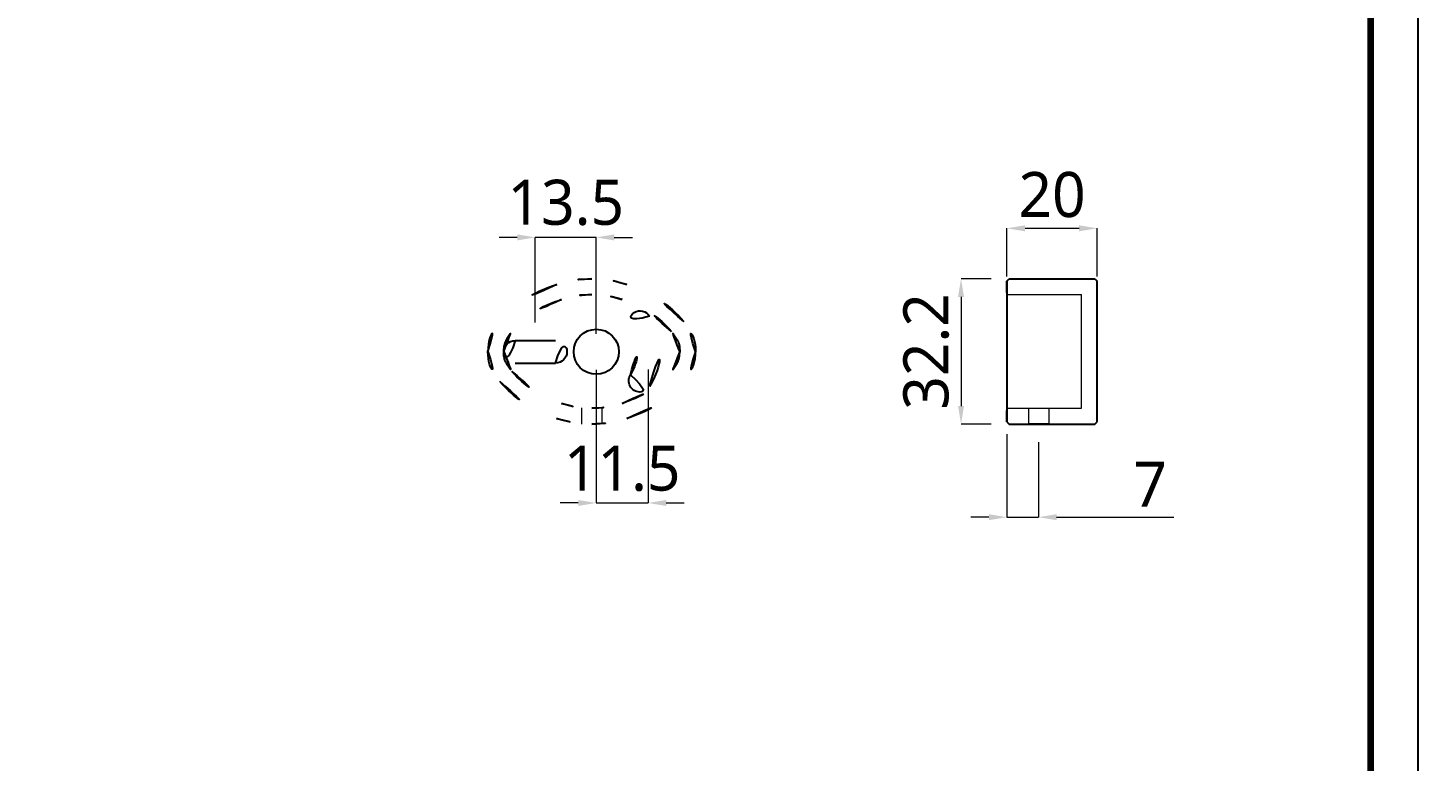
# Model space of a CAD drawing. Extents: x 16296677952 to 16296679688, y -37409618576 to -37409617304.
# Drawn here: x 16296679006.1 to 16296679314.3, y -37409618227.3 to -37409618064.6 of the extents above; entities that cross this region are included whole.
import ezdxf

# ---------------------------------------------------------------- set-up
doc = ezdxf.new("R2010")
doc.units = 0
doc.header["$LTSCALE"] = 10
doc.header["$MEASUREMENT"] = 0
doc.header["$PDMODE"] = 3
doc.header["$PDSIZE"] = -10
doc.linetypes.add('HIDDEN2', pattern=[4.7625, 3.175, -1.5875])
doc.layers.get('0').update_dxf_attribs({"linetype": 'CONTINUOUS'})
doc.layers.get('DEFPOINTS').update_dxf_attribs({"linetype": 'CONTINUOUS'})
doc.layers.add('Default', color=7, linetype='CONTINUOUS')
doc.styles.add('Daelim Dimension', font='')
doc.styles.get('Daelim Dimension').set_extended_font_data('NanumGothic')
doc.dimstyles.new('DEFAULT', dxfattribs={"dimscale": 2, "dimtxt": 2, "dimasz": 2, "dimexe": 0, "dimexo": 2, "dimgap": 1, "dimtad": 1, "dimdec": 1, "dimzin": 9, "dimdsep": 46, "dimtxsty": 'Daelim Dimension', "dimcen": 0.5, "dimclrd": 252, "dimclre": 252, "dimclrt": 3, "dimadec": 1, "dimazin": 0, "dimtfac": 1, "dimtdec": 1, "dimtix": 1, "dimtmove": 0, "dimatfit": 3, "dimfxl": 1, "dimtolj": 1, "dimtzin": 1, "dimlwd": 9, "dimlwe": 9, "dimarcsym": 0})

# ---------------------------------------------------------------- blocks, each defined once
blk = doc.blocks.new('*D44')
at = {"layer": 'Default', "color": 5, "lineweight": 9, "transparency": 16777216}
for p, q in [((16296679223.16058, -37409618119.809471), (16296679223.16058, -37409618109.10479)), ((16296679227.16058, -37409618109.10479), (16296679239.16058, -37409618109.10479)), ((16296679243.16058, -37409618119.809471), (16296679243.16058, -37409618109.10479))]:
    blk.add_line(p, q, dxfattribs=at)
at = {"layer": 'Default', "color": 5, "transparency": 16777216}
for points in [[(16296679227.16058, -37409618108.438133), (16296679227.16058, -37409618109.771446), (16296679223.16058, -37409618109.10479)], [(16296679239.16058, -37409618108.438133), (16296679239.16058, -37409618109.771446), (16296679243.16058, -37409618109.10479)]]:
    blk.add_solid(points, dxfattribs=at)
at = {"layer": 'DEFPOINTS', "color": 0, "transparency": 16777216}
for p in [(16296679243.16058, -37409618109.10479), (16296679223.16058, -37409618123.809471), (16296679243.16058, -37409618123.809471)]:
    blk.add_point(p, dxfattribs=at)
at = {"layer": 'Default', "color": 7, "transparency": 16777216, "insert": (16296679233.16058, -37409618101.682747), "char_height": 10, "attachment_point": 5, "style": 'Daelim Dimension'}
blk.add_mtext('\\A1;20', dxfattribs=at)
blk = doc.blocks.new('*D45')
at = {"layer": 'Default', "color": 5, "lineweight": 9, "transparency": 16777216}
for p, q in [((16296679219.66058, -37409618120.30947), (16296679212.98156, -37409618120.30947)), ((16296679212.98156, -37409618124.30947), (16296679212.98156, -37409618148.50948)), ((16296679219.66058, -37409618152.50948), (16296679212.98156, -37409618152.50948))]:
    blk.add_line(p, q, dxfattribs=at)
at = {"layer": 'Default', "color": 5, "transparency": 16777216}
for points in [[(16296679212.3149, -37409618124.30947), (16296679213.64823, -37409618124.30947), (16296679212.98156, -37409618120.30947)], [(16296679212.3149, -37409618148.50948), (16296679213.64823, -37409618148.50948), (16296679212.98156, -37409618152.50948)]]:
    blk.add_solid(points, dxfattribs=at)
at = {"layer": 'DEFPOINTS', "color": 0, "transparency": 16777216}
for p in [(16296679223.66058, -37409618120.30947), (16296679212.98156, -37409618152.50948), (16296679223.66058, -37409618152.50948)]:
    blk.add_point(p, dxfattribs=at)
at = {"layer": 'Default', "color": 7, "transparency": 16777216, "insert": (16296679205.28057, -37409618136.40947), "char_height": 10, "attachment_point": 5, "rotation": 90, "style": 'Daelim Dimension'}
blk.add_mtext('\\A1;32.2', dxfattribs=at)
blk = doc.blocks.new('*D46')
at = {"layer": 'Default', "color": 5, "lineweight": 9, "transparency": 16777216}
for p, q in [((16296679114.62487, -37409618111.12429), (16296679110.62487, -37409618111.12429)), ((16296679118.62487, -37409618129.979347), (16296679118.62487, -37409618111.12429)), ((16296679132.12487, -37409618111.12429), (16296679118.62487, -37409618111.12429)), ((16296679132.12487, -37409618132.479347), (16296679132.12487, -37409618111.12429)), ((16296679136.12487, -37409618111.12429), (16296679140.12487, -37409618111.12429))]:
    blk.add_line(p, q, dxfattribs=at)
at = {"layer": 'Default', "color": 5, "transparency": 16777216}
for points in [[(16296679114.62487, -37409618110.457626), (16296679114.62487, -37409618111.790947), (16296679118.62487, -37409618111.12429)], [(16296679136.12487, -37409618110.457626), (16296679136.12487, -37409618111.790947), (16296679132.12487, -37409618111.12429)]]:
    blk.add_solid(points, dxfattribs=at)
at = {"layer": 'DEFPOINTS', "color": 0, "transparency": 16777216}
for p in [(16296679118.62487, -37409618111.12429), (16296679118.62487, -37409618133.979347), (16296679132.12487, -37409618136.479347)]:
    blk.add_point(p, dxfattribs=at)
at = {"layer": 'Default', "color": 7, "transparency": 16777216, "insert": (16296679125.37487, -37409618103.423286), "char_height": 10, "attachment_point": 5, "style": 'Daelim Dimension'}
blk.add_mtext('\\A1;13.5', dxfattribs=at)
blk = doc.blocks.new('*D47')
at = {"layer": 'Default', "color": 5, "lineweight": 9, "transparency": 16777216}
for p, q in [((16296679132.12487, -37409618140.479347), (16296679132.12487, -37409618170.015869)), ((16296679143.64801, -37409618140.409447), (16296679143.64801, -37409618170.015869)), ((16296679128.12487, -37409618170.015869), (16296679124.12487, -37409618170.015869)), ((16296679132.12487, -37409618170.015869), (16296679143.64801, -37409618170.015869)), ((16296679147.64801, -37409618170.015869), (16296679151.64801, -37409618170.015869))]:
    blk.add_line(p, q, dxfattribs=at)
at = {"layer": 'Default', "color": 5, "transparency": 16777216}
for points in [[(16296679128.12487, -37409618169.349213), (16296679128.12487, -37409618170.682533), (16296679132.12487, -37409618170.015869)], [(16296679147.64801, -37409618169.349213), (16296679147.64801, -37409618170.682533), (16296679143.64801, -37409618170.015869)]]:
    blk.add_solid(points, dxfattribs=at)
at = {"layer": 'DEFPOINTS', "color": 0, "transparency": 16777216}
for p in [(16296679132.12487, -37409618136.479347), (16296679143.64801, -37409618136.409447), (16296679143.64801, -37409618170.015869)]:
    blk.add_point(p, dxfattribs=at)
at = {"layer": 'Default', "color": 7, "transparency": 16777216, "insert": (16296679137.88644, -37409618162.372093), "char_height": 10, "attachment_point": 5, "style": 'Daelim Dimension'}
blk.add_mtext('\\A1;11.5', dxfattribs=at)
blk = doc.blocks.new('*D48')
at = {"layer": 'Default', "color": 5, "lineweight": 9, "transparency": 16777216}
for p, q in [((16296679223.16058, -37409618154.759483), (16296679223.16058, -37409618173.16523)), ((16296679230.16058, -37409618156.509483), (16296679230.16058, -37409618173.16523)), ((16296679219.16058, -37409618173.16523), (16296679215.16058, -37409618173.16523)), ((16296679223.16058, -37409618173.16523), (16296679230.16058, -37409618173.16523)), ((16296679234.16058, -37409618173.16523), (16296679260.165291, -37409618173.16523))]:
    blk.add_line(p, q, dxfattribs=at)
at = {"layer": 'Default', "color": 5, "transparency": 16777216}
for points in [[(16296679219.16058, -37409618172.498573), (16296679219.16058, -37409618173.831886), (16296679223.16058, -37409618173.16523)], [(16296679234.16058, -37409618172.498573), (16296679234.16058, -37409618173.831886), (16296679230.16058, -37409618173.16523)]]:
    blk.add_solid(points, dxfattribs=at)
at = {"layer": 'DEFPOINTS', "color": 0, "transparency": 16777216}
for p in [(16296679223.16058, -37409618150.759483), (16296679230.16058, -37409618152.509483), (16296679223.16058, -37409618173.16523)]:
    blk.add_point(p, dxfattribs=at)
at = {"layer": 'Default', "color": 7, "transparency": 16777216, "insert": (16296679254.896339, -37409618165.829033), "char_height": 10, "attachment_point": 5, "style": 'Daelim Dimension'}
blk.add_mtext('\\A1;7', dxfattribs=at)
blk = doc.blocks.new('3545')
at = {"lineweight": 5}
h = blk.add_hatch(dxfattribs=at)
h.set_pattern_fill('ANSI31', color=1, scale=0.25, style=0)
h.set_pattern_definition([(45, (1110.21885, 6812.0837), (-0.561266, 0.561266), [])])
h.paths.add_polyline_path([(1156.67, 4660.1, 0.022783), (1158.92, 4660.21), (1158.92, 4663.72, -0.026528), (1156.67, 4663.6, -0.026557), (1154.42, 4663.72), (1154.42, 4660.21, 0.022783)])
at = {"color": 1}
for p, q in [((1139.67, 4678.63), (1148.67, 4678.63)), ((1139.67, 4673.63), (1148.67, 4673.63))]:
    blk.add_line(p, q, dxfattribs=at)
at = {"color": 1, "lineweight": 5}
for p, q in [((1154.42, 4663.7), (1154.42, 4660.1)), ((1158.92, 4663.7), (1158.92, 4660.1))]:
    blk.add_line(p, q, dxfattribs=at)
at = {"color": 1}
blk.add_circle((1157.67, 4676.13), 5, dxfattribs=at)
for centre, radius, start, end in [((1157.35, 4664.21), 28.14, 107.4595, 138.5128), ((1156.67, 4667.58), 24.73, 89.9866, 108.3032), ((1156.67, 4667.58), 24.73, 71.6834, 90), ((1156, 4664.21), 28.14, 41.4738, 72.5271), ((1157.35, 4664.21), 24.64, 107.4633, 138.1811), ((1156.67, 4667.56), 21.25, 89.9881, 108.4355), ((1156.67, 4667.56), 21.25, 71.5554, 89.9963), ((1156, 4664.21), 24.64, 41.7949, 72.5271), ((1167.37, 4682.7), 2.5, 31.3323, 211.3323), ((1156.69, 4676.2), 10, 328.6677, 31.3323), ((1156.69, 4676.2), 15, 328.6677, 31.3323), ((1139.67, 4676.13), 2.5, 90, 270), ((1148.67, 4676.13), 2.5, 270, 90), ((1157.35, 4688.2), 28.14, 221.4738, 252.5271), ((1157.35, 4688.2), 24.64, 221.7807, 252.6432), ((1156, 4688.2), 24.64, 287.4595, 318.1917), ((1156, 4688.2), 28.14, 287.4595, 318.5128), ((1167.37, 4669.7), 2.5, 148.6677, 328.6677), ((1156.67, 4684.83), 21.23, 251.6834, 270), ((1156.68, 4684.85), 21.25, 269.9904, 288.4355), ((1156.67, 4684.83), 24.73, 251.6834, 270), ((1156.68, 4684.83), 24.73, 269.9866, 288.3032)]:
    blk.add_arc(centre, radius, start, end, dxfattribs=at)
for points, knots in [([(1133.67, 4676.21), (1133.67, 4677.45), (1133.79, 4678.24), (1134.38, 4680.16), (1135.53, 4681.87), (1136.27, 4682.85)], [3.1417675, 3.1417675, 3.1417675, 3.1417675, 3.2760058, 3.2760058, 3.4696288, 3.4696288, 3.4696288, 3.4696288]), ([(1133.67, 4676.21), (1133.67, 4677.45), (1133.79, 4678.24), (1134.38, 4680.16), (1135.53, 4681.87), (1136.27, 4682.85)], [3.1417675, 3.1417675, 3.1417675, 3.1417675, 3.2760058, 3.2760058, 3.4696288, 3.4696288, 3.4696288, 3.4696288]), ([(1179.67, 4676.2), (1179.67, 4677.44), (1179.55, 4678.23), (1178.97, 4680.15), (1177.82, 4681.87), (1177.08, 4682.84)], [3.1417675, 3.1417675, 3.1417675, 3.1417675, 3.2760058, 3.2760058, 3.4696288, 3.4696288, 3.4696288, 3.4696288]), ([(1137.17, 4676.2), (1137.17, 4676.69), (1137.19, 4677.03), (1137.25, 4677.48), (1137.28, 4677.62), (1137.33, 4677.83), (1137.35, 4677.89), (1137.37, 4677.96), (1137.37, 4677.98), (1137.38, 4678.01), (1137.38, 4678.01), (1137.4, 4678.05), (1137.42, 4678.1), (1137.47, 4678.22), (1137.51, 4678.3), (1137.66, 4678.61), (1137.83, 4678.91), (1138.21, 4679.53), (1138.42, 4679.84), (1138.74, 4680.31), (1138.87, 4680.48), (1138.98, 4680.64)], [3.1417675, 3.1417675, 3.1417675, 3.1417675, 3.2056351, 3.2056351, 3.253697, 3.253697, 3.2706855, 3.2706855, 3.2776295, 3.2776295, 3.2860191, 3.2860191, 3.3046827, 3.3046827, 3.3233463, 3.3233463, 3.3755298, 3.3755298, 3.4277133, 3.4277133, 3.4610481, 3.4610481, 3.4610481, 3.4610481]), ([(1176.17, 4676.2), (1176.17, 4676.68), (1176.15, 4677.02), (1176.1, 4677.47), (1176.07, 4677.62), (1176.02, 4677.83), (1176, 4677.88), (1175.98, 4677.96), (1175.97, 4677.98), (1175.96, 4678), (1175.96, 4678), (1175.95, 4678.04), (1175.93, 4678.09), (1175.88, 4678.22), (1175.84, 4678.29), (1175.68, 4678.61), (1175.51, 4678.91), (1175.14, 4679.52), (1174.93, 4679.83), (1174.61, 4680.3), (1174.48, 4680.48), (1174.37, 4680.63)], [3.1417675, 3.1417675, 3.1417675, 3.1417675, 3.2056353, 3.2056353, 3.2536971, 3.2536971, 3.2706856, 3.2706856, 3.2776296, 3.2776296, 3.2860195, 3.2860195, 3.3046949, 3.3046949, 3.3233702, 3.3233702, 3.3753179, 3.3753179, 3.4272656, 3.4272656, 3.4613246, 3.4613246, 3.4613246, 3.4613246]), ([(1133.67, 4676.21), (1133.67, 4674.96), (1133.79, 4674.17), (1134.38, 4672.25), (1135.53, 4670.54), (1136.26, 4669.56)], [3.1417675, 3.1417675, 3.1417675, 3.1417675, 3.2760058, 3.2760058, 3.4696288, 3.4696288, 3.4696288, 3.4696288]), ([(1133.67, 4676.21), (1133.67, 4674.96), (1133.79, 4674.17), (1134.38, 4672.25), (1135.53, 4670.54), (1136.26, 4669.56)], [3.1417675, 3.1417675, 3.1417675, 3.1417675, 3.2760058, 3.2760058, 3.4696288, 3.4696288, 3.4696288, 3.4696288]), ([(1137.17, 4676.21), (1137.17, 4675.72), (1137.19, 4675.38), (1137.25, 4674.93), (1137.28, 4674.79), (1137.33, 4674.58), (1137.35, 4674.52), (1137.37, 4674.45), (1137.37, 4674.43), (1137.38, 4674.41), (1137.38, 4674.4), (1137.4, 4674.36), (1137.42, 4674.31), (1137.47, 4674.19), (1137.5, 4674.12), (1137.66, 4673.8), (1137.83, 4673.5), (1138.21, 4672.88), (1138.42, 4672.57), (1138.74, 4672.1), (1138.87, 4671.93), (1138.98, 4671.78)], [3.1417675, 3.1417675, 3.1417675, 3.1417675, 3.2056351, 3.2056351, 3.253697, 3.253697, 3.2706855, 3.2706855, 3.2776295, 3.2776295, 3.2860191, 3.2860191, 3.3046827, 3.3046827, 3.3233463, 3.3233463, 3.3755301, 3.3755301, 3.4277139, 3.4277139, 3.4610481, 3.4610481, 3.4610481, 3.4610481]), ([(1176.17, 4676.2), (1176.17, 4675.72), (1176.15, 4675.38), (1176.1, 4674.93), (1176.07, 4674.78), (1176.02, 4674.58), (1176, 4674.52), (1175.98, 4674.44), (1175.97, 4674.42), (1175.96, 4674.4), (1175.96, 4674.4), (1175.95, 4674.36), (1175.93, 4674.31), (1175.88, 4674.19), (1175.84, 4674.11), (1175.68, 4673.79), (1175.51, 4673.49), (1175.14, 4672.88), (1174.93, 4672.57), (1174.6, 4672.1), (1174.48, 4671.92), (1174.37, 4671.77)], [3.1417675, 3.1417675, 3.1417675, 3.1417675, 3.2056353, 3.2056353, 3.2536971, 3.2536971, 3.2706856, 3.2706856, 3.2776296, 3.2776296, 3.2860195, 3.2860195, 3.3046948, 3.3046948, 3.3233701, 3.3233701, 3.3753185, 3.3753185, 3.4272669, 3.4272669, 3.4613246, 3.4613246, 3.4613246, 3.4613246]), ([(1179.67, 4676.2), (1179.67, 4674.96), (1179.55, 4674.17), (1178.96, 4672.25), (1177.82, 4670.53), (1177.08, 4669.56)], [3.1417675, 3.1417675, 3.1417675, 3.1417675, 3.2760058, 3.2760058, 3.4696288, 3.4696288, 3.4696288, 3.4696288])]:
    blk.add_open_spline(points, degree=3, knots=knots, dxfattribs=at)
blk = doc.blocks.new('4224')
at = {"lineweight": 5}
h = blk.add_hatch(dxfattribs=at)
h.set_pattern_fill('ANSI31', color=1, scale=0.25, style=0)
h.set_pattern_definition([(45, (1104.33585, 6812.0837), (-0.561266, 0.561266), [])])
h.paths.add_polyline_path([(1242.4, 4660.1), (1242.4, 4663.6), (1237.9, 4663.6), (1237.9, 4660.1)])
at = {"color": 1}
for p, q in [((1233.15, 4691.8), (1233.65, 4692.3)), ((1233.15, 4689.3), (1233.15, 4691.8)), ((1233.15, 4691.8), (1233.15, 4660.6)), ((1233.65, 4692.3), (1252.65, 4692.3)), ((1252.65, 4692.3), (1253.15, 4691.8)), ((1253.15, 4660.6), (1253.15, 4691.8)), ((1233.15, 4660.6), (1233.15, 4663.1)), ((1233.15, 4660.6), (1233.65, 4660.1)), ((1233.65, 4660.1), (1252.65, 4660.1)), ((1242.4, 4660.1), (1237.9, 4660.1)), ((1252.65, 4660.1), (1253.15, 4660.6))]:
    blk.add_line(p, q, dxfattribs=at)
at = {"color": 1, "linetype": 'HIDDEN2', "lineweight": 5}
for p, q in [((1233.15, 4688.8), (1249.65, 4688.8)), ((1249.65, 4663.6), (1249.65, 4688.8)), ((1233.15, 4663.6), (1249.65, 4663.6)), ((1237.9, 4663.6), (1237.9, 4660.1)), ((1242.4, 4663.6), (1242.4, 4660.1))]:
    blk.add_line(p, q, dxfattribs=at)

msp = doc.modelspace()

# ---------------------------------------------------------------- linework, layer by layer
at = {"ltscale": 0.5}
msp.add_lwpolyline([(16296678663.308201, -37409618373.841537), (16296679314.308201, -37409618373.841537), (16296679314.308201, -37409617896.841537), (16296678663.308201, -37409617896.841537)], close=True, dxfattribs=at)
at = {"color": 5, "linetype": 'ByBlock', "lineweight": 200, "const_width": 1.5}
msp.add_lwpolyline([(16296678673.7764, -37409618353.416817), (16296679303.7764, -37409618353.416817), (16296679303.7764, -37409617907.916817), (16296678673.7764, -37409617907.916817)], close=True, dxfattribs=at)

# ---------------------------------------------------------------- block references
at = {"layer": 'Default'}
for name, p in [('3545', (16296677974.453939, -37409622812.612587)), ('4224', (16296677990.00795, -37409622812.612587))]:
    msp.add_blockref(name, p, dxfattribs=at)

# ---------------------------------------------------------------- dimensions: what is measured, and where the dimension line sits
for base, p1, p2, picture, middle in [((16296679118.62487, -37409618111.12429), (16296679132.12487, -37409618136.479347), (16296679118.62487, -37409618133.979347), '*D46', (16296679125.37487, -37409618103.423286)), ((16296679243.16058, -37409618109.10479), (16296679223.16058, -37409618123.809471), (16296679243.16058, -37409618123.809471), '*D44', (16296679233.16058, -37409618101.682747)), ((16296679143.64801, -37409618170.015869), (16296679132.12487, -37409618136.479347), (16296679143.64801, -37409618136.409447), '*D47', (16296679137.88644, -37409618162.372093))]:
    dim = msp.add_linear_dim(base=base, p1=p1, p2=p2, dimstyle='DEFAULT', override={"dimtxt": 5, "dimclrd": 5, "dimclre": 5, "dimclrt": 7}, dxfattribs=at)
    dim.commit()
    dim.dimension.update_dxf_attribs({"geometry": picture, "text_midpoint": middle})
dim = msp.add_linear_dim(base=(16296679212.98156, -37409618152.509483), p1=(16296679223.66058, -37409618120.309471), p2=(16296679223.66058, -37409618152.509483), angle=90, dimstyle='DEFAULT', override={"dimtxt": 5, "dimclrd": 5, "dimclre": 5, "dimclrt": 7}, dxfattribs=at)
dim.commit()
dim.dimension.update_dxf_attribs({"geometry": '*D45', "text_midpoint": (16296679205.280569, -37409618136.40947)})
dim = msp.add_linear_dim(base=(16296679223.16058, -37409618173.16523), p1=(16296679230.16058, -37409618152.509483), p2=(16296679223.16058, -37409618150.759483), dimstyle='DEFAULT', override={"dimtxt": 5, "dimclrd": 5, "dimclre": 5, "dimclrt": 7}, dxfattribs=at)
dim.commit()
dim.dimension.update_dxf_attribs({"geometry": '*D48', "text_midpoint": (16296679254.896339, -37409618173.16523), "dimtype": 160})

doc.saveas('drawing.dxf')
